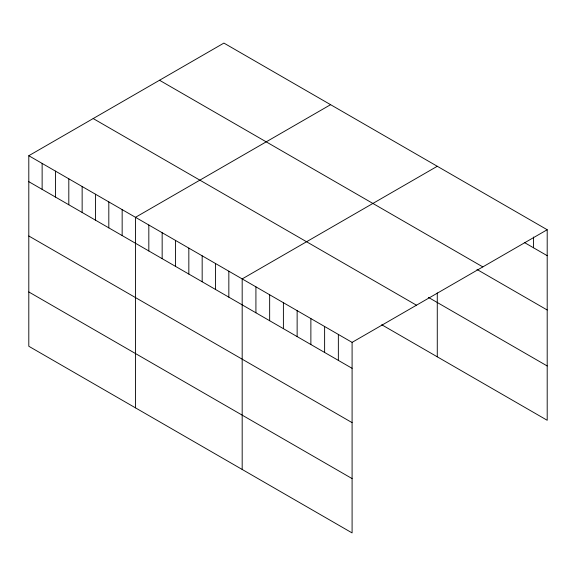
<?xml version="1.0" encoding="UTF-8"?>
<svg xmlns="http://www.w3.org/2000/svg" width="576" height="576" viewBox="0 0 576 576"><rect width="100%" height="100%" fill="white"/><g stroke="black" fill="none" stroke-linecap="round" stroke-linejoin="round"><path stroke-width="0.86" d="M28.8 155.722L352.094 342.374L352.094 532.915L28.8 346.262L28.8 155.722L223.906 43.085L547.2 229.738L547.2 420.278L381.715 324.734M330.588 104.681L135.49 217.318L135.49 407.858M437.278 166.277L242.179 278.914L242.179 469.454M352.094 342.374L547.2 229.738M524.297 242.46L547.2 255.679M159.516 80.251L482.818 266.904M476.971 269.453L547.2 309.996M428.386 297.367L547.2 365.962M93.182 118.555L416.484 305.208M28.8 181.67L352.094 368.323M28.8 235.987L352.094 422.64M28.8 291.946L352.094 478.598M533.462 237.01L533.462 247.752M437.278 292.882L437.278 356.818M338.357 334.447L338.357 360.389M324.619 326.513L324.619 352.454M310.874 318.578L310.874 344.527M297.137 310.644L297.137 336.593M283.399 302.717L283.399 328.658M269.654 294.782L269.654 320.724M255.917 286.848L255.917 312.797M228.838 271.217L228.838 297.158M215.503 263.513L215.503 289.462M202.169 255.816L202.169 281.765M188.834 248.119L188.834 274.061M175.493 240.415L175.493 266.364M162.158 232.718L162.158 258.667M148.824 225.022L148.824 250.963M122.155 209.621L122.155 235.562M108.814 201.924L108.814 227.866M95.479 194.22L95.479 220.169M82.145 186.523L82.145 212.465M68.81 178.819L68.81 204.768M55.469 171.122L55.469 197.071M42.134 163.426L42.134 189.367"/></g></svg>
